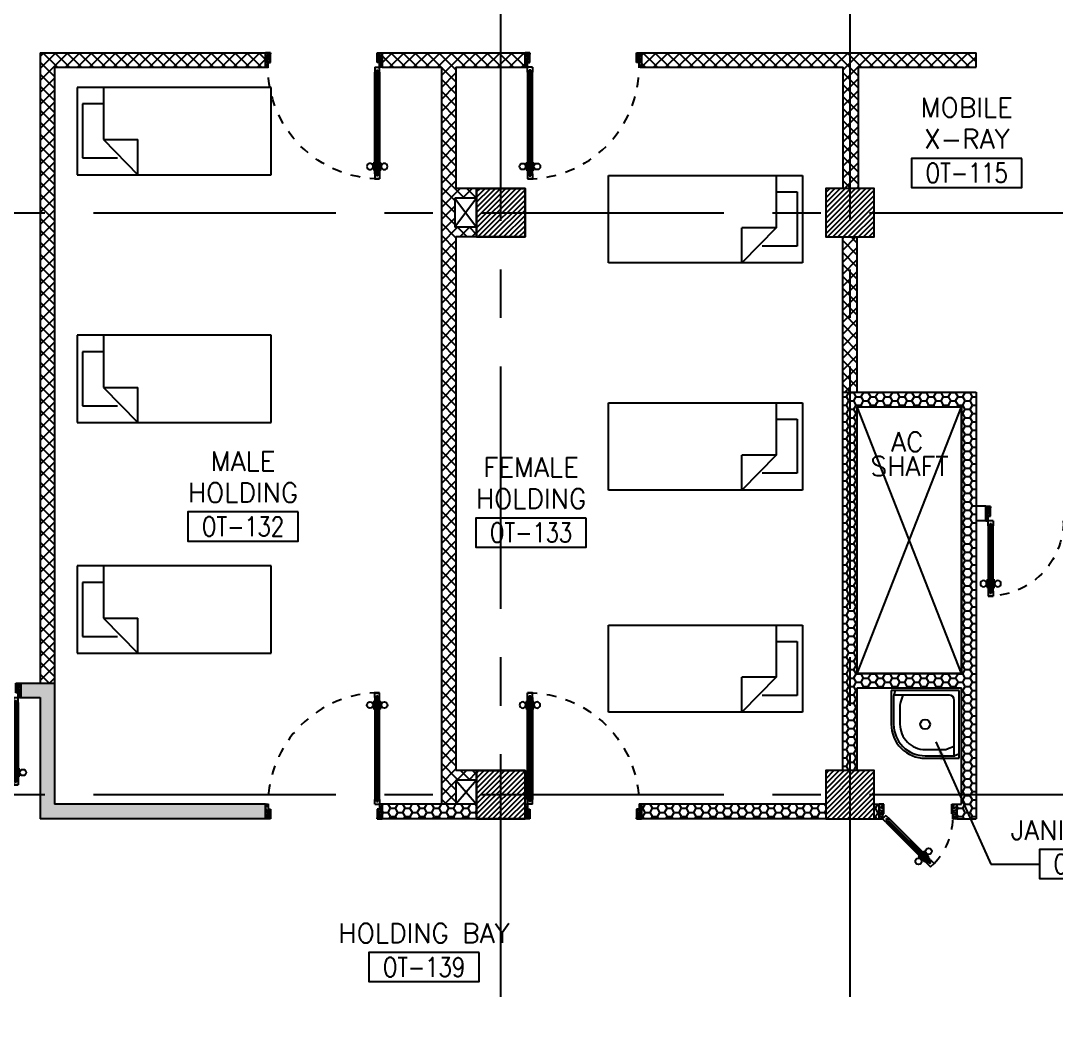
# Model space of a CAD drawing. Extents: x 275967.8 to 276060, y 57291.9 to 57371.4.
# Drawn here: x 275987.79 to 275998.46, y 57327.59 to 57337.96 of the extents above; entities that cross this region are included whole.
import ezdxf
from ezdxf.enums import TextEntityAlignment as Align

# ---------------------------------------------------------------- set-up
doc = ezdxf.new("R2010")
doc.units = 0
doc.header["$MEASUREMENT"] = 0
doc.linetypes.add('CENTERX2', pattern=[4, 2.5, -0.5, 0.5, -0.5])
doc.linetypes.add('HIDDEN', pattern=[0.375, 0.25, -0.125])
doc.layers.get('0').update_dxf_attribs({"linetype": 'CONTINUOUS'})
for name, color, linetype in [('AXES', 11, 'CENTERX2'), ('COL', 5, 'CONTINUOUS'), ('DOOR', 7, 'CONTINUOUS'), ('FIX', 3, 'CONTINUOUS'), ('FUR', 4, 'CONTINUOUS'), ('HAT', 8, 'CONTINUOUS'), ('RM-BOX', 4, 'CONTINUOUS'), ('RM-NAME', 2, 'CONTINUOUS'), ('RM-NO', 2, 'CONTINUOUS'), ('SHAFT', 3, 'CONTINUOUS'), ('WALL', 2, 'CONTINUOUS'), ('WallType', 11, 'CONTINUOUS'), ('WallType2', 3, 'CONTINUOUS')]:
    doc.layers.add(name, color=color, linetype=linetype)
doc.styles.add('ROMANS', font='ROMANS.shx', dxfattribs={"width": 0.6})
pattern_1 = [(0, (0, 0), (0.075, 0.04330127), [0.05, -0.1]), (120, (0, 0), (-0.074999999836, 0.043301270284), [0.05, -0.1]), (60, (0, 0), (1.64e-10, 0.086602540284), [-0.1, 0.05])]

# ---------------------------------------------------------------- blocks, each defined once
blk = doc.blocks.new('*X73')
at = {"color": 0}
for p, q in [((42139, 149531), (42598, 149990)), ((42139, 149584), (42545, 149990)), ((42139, 149637), (42492, 149990)), ((42139, 149690), (42439, 149990)), ((42139, 149743), (42386, 149990)), ((42139, 149796), (42333, 149990)), ((42139, 149849), (42280, 149990)), ((42139, 149902), (42227, 149990)), ((42139, 149955), (42174, 149990)), ((42151, 149490), (42639, 149978)), ((42204, 149490), (42639, 149925)), ((42257, 149490), (42639, 149872)), ((42310, 149490), (42639, 149819)), ((42363, 149490), (42639, 149766)), ((42416, 149490), (42639, 149713)), ((42469, 149490), (42639, 149660)), ((42522, 149490), (42639, 149607)), ((42575, 149490), (42639, 149554)), ((42628, 149490), (42639, 149501))]:
    blk.add_line(p, q, dxfattribs=at)
blk = doc.blocks.new('*X72')
at = {"color": 0}
for p, q in [((38539, 149537), (38992, 149990)), ((38539, 149590), (38939, 149990)), ((38539, 149643), (38886, 149990)), ((38539, 149696), (38833, 149990)), ((38539, 149749), (38780, 149990)), ((38539, 149802), (38726, 149990)), ((38539, 149856), (38673, 149990)), ((38539, 149909), (38620, 149990)), ((38539, 149962), (38567, 149990)), ((38545, 149490), (39039, 149984)), ((38598, 149490), (39039, 149931)), ((38651, 149490), (39039, 149878)), ((38704, 149490), (39039, 149825)), ((38757, 149490), (39039, 149772)), ((38810, 149490), (39039, 149719)), ((38863, 149490), (39039, 149666)), ((38916, 149490), (39039, 149613)), ((38969, 149490), (39039, 149560)), ((39022, 149490), (39039, 149507))]:
    blk.add_line(p, q, dxfattribs=at)
blk = doc.blocks.new('*X69')
at = {"color": 0}
for p, q in [((42139, 155524), (42605, 155990)), ((42139, 155577), (42552, 155990)), ((42139, 155630), (42499, 155990)), ((42139, 155683), (42446, 155990)), ((42139, 155736), (42393, 155990)), ((42139, 155789), (42340, 155990)), ((42139, 155842), (42287, 155990)), ((42139, 155895), (42234, 155990)), ((42139, 155948), (42181, 155990)), ((42158, 155490), (42639, 155971)), ((42211, 155490), (42639, 155918)), ((42264, 155490), (42639, 155865)), ((42317, 155490), (42639, 155812)), ((42370, 155490), (42639, 155759)), ((42423, 155490), (42639, 155706)), ((42476, 155490), (42639, 155653)), ((42529, 155490), (42639, 155600)), ((42582, 155490), (42639, 155546)), ((42635, 155490), (42639, 155493))]:
    blk.add_line(p, q, dxfattribs=at)
blk = doc.blocks.new('*X68')
at = {"color": 0}
for p, q in [((38539, 155530), (38999, 155990)), ((38539, 155583), (38946, 155990)), ((38539, 155636), (38893, 155990)), ((38539, 155689), (38840, 155990)), ((38539, 155742), (38787, 155990)), ((38539, 155795), (38734, 155990)), ((38539, 155848), (38681, 155990)), ((38539, 155901), (38628, 155990)), ((38539, 155954), (38575, 155990)), ((38552, 155490), (39039, 155977)), ((38605, 155490), (39039, 155924)), ((38658, 155490), (39039, 155871)), ((38711, 155490), (39039, 155818)), ((38764, 155490), (39039, 155765)), ((38817, 155490), (39039, 155712)), ((38870, 155490), (39039, 155659)), ((38923, 155490), (39039, 155606)), ((38976, 155490), (39039, 155553)), ((39029, 155490), (39039, 155500))]:
    blk.add_line(p, q, dxfattribs=at)
blk = doc.blocks.new('RM1')
at = {"layer": 'RM-BOX'}
blk.add_lwpolyline([(570, -200), (-570, -200), (-570, -500), (570, -500)], close=True, dxfattribs=at)
at = {"layer": 'RM-NAME', "style": 'ROMANS'}
for tag, p in [('ROOMNAME1', (0, 324)), ('ROOMNAME2', (0, 0))]:
    blk.add_attdef(tag, text='', height=200, dxfattribs=at).set_placement(p, align=Align.MIDDLE)
at = {"layer": 'RM-NO', "style": 'ROMANS', "width": 0.8}
blk.add_attdef('ROOMNO', text='', height=200, dxfattribs=at).set_placement((0, -350), align=Align.MIDDLE)
blk = doc.blocks.new('COL50')
at = {"layer": 'COL'}
blk.add_lwpolyline([(-250, 250), (-250, -250), (250, -250), (250, 250)], close=True, dxfattribs=at)
blk = doc.blocks.new('DOOR80A')
at = {"layer": 'DOOR', "color": 0, "linetype": 'ByBlock'}
for p, q in [((50, 0), (0, 0)), ((0, -150), (0, 0)), ((50, -100), (50, 0)), ((750, 0), (800, 0)), ((750, -100), (750, 0)), ((800, -150), (800, 0)), ((40, -100), (50, -100)), ((40, -150), (40, -100)), ((760, -100), (750, -100)), ((760, -150), (760, -100)), ((0, -150), (40, -150)), ((71, -115), (36, -150)), ((71, -185), (36, -150)), ((80, -148), (69, -159)), ((69, -159), (83, -173)), ((71, -115), (106, -150)), ((83, -173), (71, -185)), ((94, -162), (80, -148)), ((106, -150), (94, -162)), ((800, -150), (760, -150)), ((409, -523), (404, -528)), ((404, -528), (467, -592)), ((444, -488), (449, -483)), ((449, -483), (513, -546)), ((458, -492), (465, -485)), ((504, -537), (458, -492)), ((510, -531), (465, -485)), ((504, -537), (510, -531)), ((413, -537), (406, -543)), ((452, -589), (406, -543)), ((458, -583), (413, -537)), ((458, -583), (452, -589)), ((472, -587), (467, -592)), ((495, -610), (507, -598)), ((495, -610), (531, -645)), ((507, -598), (522, -612)), ((508, -551), (513, -546)), ((519, -586), (531, -574)), ((519, -586), (533, -600)), ((522, -612), (533, -600)), ((531, -574), (566, -610)), ((531, -645), (566, -610)), ((566, -610), (531, -645)), ((566, -610), (531, -645))]:
    blk.add_line(p, q, dxfattribs=at)
at = {"layer": 'DOOR', "linetype": 'ByBlock'}
for p, q in [((0, 0), (0, -150)), ((800, 0), (800, -150)), ((71, -185), (495, -610)), ((83, -173), (507, -598)), ((94, -162), (519, -586)), ((531, -574), (106, -150))]:
    blk.add_line(p, q, dxfattribs=at)
at = {"layer": 'DOOR', "color": 9, "linetype": 'ByBlock'}
for p, q in [((50, -20), (0, -40)), ((50, -57), (0, -114)), ((750, -20), (800, -40)), ((750, -57), (800, -114))]:
    blk.add_line(p, q, dxfattribs=at)
at = {"layer": 'DOOR', "color": 0, "linetype": 'ByBlock'}
for centre in [(510, -485), (406, -589)]:
    blk.add_circle(centre, 32.4, dxfattribs=at)
at = {"layer": 'DOOR', "color": 9, "linetype": 'ByBlock'}
for centre, radius, start, end in [((83, 61), 90.6, 222.1924, 248.8332), ((717, 61), 90.6, 291.1668, 317.8076), ((84, 75), 128, 228.9138, 254.5616), ((93, 163), 237, 247.0019, 259.6432), ((96, 237), 331, 253.1999, 262.0767), ((97, 305), 419, 256.6141, 262.1784), ((716, 75), 128, 285.4384, 311.0862), ((707, 163), 237, 280.3568, 292.9981), ((704, 237), 331, 277.9233, 286.8001), ((703, 305), 419, 277.8216, 283.3859), ((98, 371), 505, 258.8249, 263.419), ((50, 0), 154, 251.1053, 256.2858), ((702, 371), 505, 276.581, 281.1751), ((750, 0), 154, 283.7142, 288.8947)]:
    blk.add_arc(centre, radius, start, end, dxfattribs=at)
at = {"layer": 'DOOR', "linetype": 'HIDDEN', "ltscale": 0.5}
blk.add_arc((85, -136), 675, 315.4463, 358.7997, dxfattribs=at)
at = {"layer": 'WALL'}
for p, q in [((0, 0), (0, -150)), ((800, 0), (800, -150))]:
    blk.add_line(p, q, dxfattribs=at)
blk = doc.blocks.new('JAN-001')
for p, q in [((730, -30), (30, -30)), ((30, -30), (30, -730)), ((705, -80), (130, -80)), ((610, -80), (635, -152)), ((688, -30), (704, -76)), ((705, -380), (705, -84)), ((730, -380), (730, -30)), ((80, -130), (80, -705)), ((640, -380), (640, -184)), ((80, -610), (152, -635)), ((184, -640), (380, -640)), ((30, -688), (76, -704)), ((30, -730), (380, -730)), ((84, -705), (380, -705))]:
    blk.add_line(p, q)
blk.add_circle((380, -380), 50)
for centre, radius, start, end in [((130, -130), 50, 90, 180), ((680, -84), 25, 0, 19.0039), ((540, -184), 100, 0, 19.0039), ((380, -380), 350, 270, 0), ((380, -380), 325, 270, 0), ((380, -380), 260, 270, 0), ((184, -540), 100, 250.9961, 270), ((84, -680), 25, 250.9961, 270)]:
    blk.add_arc(centre, radius, start, end)
blk = doc.blocks.new('A$C2A864A15')
at = {"layer": 'FIX', "rotation": 270}
blk.add_blockref('JAN-001', (730, 730), dxfattribs=at)
blk = doc.blocks.new('DD1600')
at = {"layer": 'DOOR', "color": 0, "linetype": 'ByBlock'}
for p, q in [((235881, 58759), (235931, 58759)), ((235931, 58759), (235881, 58759)), ((235881, 58709), (235881, 58759)), ((235898, 58729), (235914, 58729)), ((235898, 58709), (235898, 58729)), ((235914, 58709), (235914, 58729)), ((235931, 58709), (235931, 58759)), ((237431, 58759), (237381, 58759)), ((237381, 58759), (237431, 58759)), ((237381, 58709), (237381, 58759)), ((237414, 58729), (237398, 58729)), ((237398, 58709), (237398, 58729)), ((237414, 58709), (237414, 58729)), ((237431, 58709), (237431, 58759)), ((235874, 58664), (235865, 58664)), ((235865, 58664), (235865, 58599)), ((235881, 58676), (235874, 58676)), ((235874, 58586), (235874, 58676)), ((235874, 58664), (235874, 58599)), ((235881, 58709), (235898, 58709)), ((235914, 58709), (235931, 58709)), ((235931, 58676), (235938, 58676)), ((235938, 58586), (235938, 58676)), ((235938, 58664), (235947, 58664)), ((235938, 58664), (235938, 58599)), ((235947, 58664), (235947, 58599)), ((237374, 58664), (237365, 58664)), ((237365, 58664), (237365, 58599)), ((237381, 58676), (237374, 58676)), ((237374, 58586), (237374, 58676)), ((237374, 58664), (237374, 58599)), ((237398, 58709), (237381, 58709)), ((237431, 58709), (237414, 58709)), ((237431, 58676), (237438, 58676)), ((237438, 58586), (237438, 58676)), ((237438, 58664), (237447, 58664)), ((237438, 58664), (237438, 58599)), ((237447, 58664), (237447, 58599)), ((235874, 58599), (235865, 58599)), ((235881, 58586), (235874, 58586)), ((235931, 58586), (235938, 58586)), ((235938, 58599), (235947, 58599)), ((237374, 58599), (237365, 58599)), ((237381, 58586), (237374, 58586)), ((237431, 58586), (237438, 58586)), ((237438, 58599), (237447, 58599)), ((235856, 57834), (235856, 57984)), ((235856, 57984), (235881, 57984)), ((235898, 58034), (235881, 58034)), ((235881, 58034), (235881, 57984)), ((235931, 57984), (235881, 57984)), ((235881, 57984), (235881, 57934)), ((235898, 58014), (235898, 58034)), ((235914, 58014), (235898, 58014)), ((235931, 58034), (235914, 58034)), ((235914, 58034), (235914, 58014)), ((235931, 57984), (235931, 58034)), ((237381, 58034), (237398, 58034)), ((237381, 57984), (237381, 58034)), ((237381, 57984), (237431, 57984)), ((237398, 58034), (237398, 58014)), ((237398, 58014), (237414, 58014)), ((237414, 58034), (237431, 58034)), ((237414, 58014), (237414, 58034)), ((237431, 58034), (237431, 57984)), ((237456, 57984), (237431, 57984)), ((237431, 57984), (237431, 57934)), ((237456, 57834), (237456, 57984)), ((235881, 57934), (235906, 57934)), ((235906, 57934), (235906, 57834)), ((237406, 57934), (237406, 57834)), ((237431, 57934), (237406, 57934)), ((235906, 57834), (235856, 57834)), ((237406, 57834), (237456, 57834))]:
    blk.add_line(p, q, dxfattribs=at)
at = {"layer": 'DOOR', "linetype": 'ByBlock'}
for p, q in [((235881, 58034), (235881, 58709)), ((235898, 58034), (235898, 58709)), ((235914, 58034), (235914, 58709)), ((235931, 58709), (235931, 58034)), ((237381, 58709), (237381, 58034)), ((237398, 58034), (237398, 58709)), ((237414, 58034), (237414, 58709)), ((237431, 58034), (237431, 58709))]:
    blk.add_line(p, q, dxfattribs=at)
at = {"layer": 'DOOR', "color": 9, "linetype": 'ByBlock'}
for p, q in [((235906, 57834), (235856, 57947)), ((235906, 57834), (235856, 57874)), ((235906, 57834), (235893, 57934)), ((237406, 57834), (237456, 57947)), ((237406, 57834), (237420, 57934)), ((237406, 57834), (237456, 57874))]:
    blk.add_line(p, q, dxfattribs=at)
at = {"layer": 'DOOR', "color": 0, "linetype": 'ByBlock'}
for centre in [(235833, 58631), (235980, 58631), (237333, 58631), (237480, 58631)]:
    blk.add_circle(centre, 32.4, dxfattribs=at)
at = {"layer": 'DOOR', "linetype": 'HIDDEN', "ltscale": 0.5}
for centre, start, end in [((235882, 57984), 359.9683, 90.0296), ((237431, 57984), 89.9704, 180.0317)]:
    blk.add_arc(centre, 775, start, end, dxfattribs=at)
at = {"layer": 'DOOR', "color": 9, "linetype": 'ByBlock'}
for centre, radius, start, end in [((235906, 57834), 154, 103.7142, 108.8947), ((237406, 57834), 154, 71.1053, 76.2858), ((235906, 57834), 134, 100.72, 111.8402), ((235906, 57834), 114, 102.6226, 115.9162), ((235906, 57834), 94.4, 90, 121.9818), ((235906, 57834), 74.4, 90, 132.2236), ((235906, 57834), 54.4, 90, 156.7926), ((235906, 57834), 34.4, 90, 180), ((237406, 57834), 94.4, 58.0182, 90), ((237406, 57834), 74.4, 47.7764, 90), ((237406, 57834), 54.4, 23.2074, 90), ((237406, 57834), 34.4, 0, 90), ((237406, 57834), 134, 68.1598, 79.28), ((237406, 57834), 114, 64.0838, 77.3774), ((235906, 57834), 14.4, 90, 180), ((237406, 57834), 14.4, 0, 90)]:
    blk.add_arc(centre, radius, start, end, dxfattribs=at)
blk = doc.blocks.new('A$C272A55A0')
at = {"layer": 'DOOR', "color": 0, "linetype": 'ByBlock'}
for p, q in [((0, 900), (0, 1050)), ((50, 1050), (0, 1050)), ((50, 950), (50, 1050)), ((1750, 950), (1750, 1050)), ((1750, 1050), (1800, 1050)), ((1800, 1050), (1800, 900)), ((0, 900), (25, 900)), ((25, 950), (50, 950)), ((25, 900), (25, 950)), ((75, 900), (25, 900)), ((25, 850), (25, 900)), ((58, 870), (42, 870)), ((42, 870), (42, 850)), ((58, 850), (58, 870)), ((75, 900), (75, 850)), ((1725, 900), (1775, 900)), ((1725, 900), (1725, 850)), ((1742, 870), (1758, 870)), ((1742, 850), (1742, 870)), ((1775, 950), (1750, 950)), ((1758, 870), (1758, 850)), ((1775, 900), (1775, 950)), ((1800, 900), (1775, 900)), ((1775, 850), (1775, 900)), ((42, 850), (25, 850)), ((75, 850), (58, 850)), ((1725, 850), (1742, 850)), ((1758, 850), (1775, 850)), ((1718, 160), (1709, 160)), ((1709, 95), (1709, 160)), ((1725, 173), (1718, 173)), ((1718, 173), (1718, 83)), ((1718, 95), (1718, 160)), ((1775, 173), (1782, 173)), ((1782, 173), (1782, 83)), ((1782, 160), (1791, 160)), ((1782, 95), (1782, 160)), ((1791, 95), (1791, 160)), ((25, 50), (42, 50)), ((25, 50), (25, 0)), ((25, 0), (75, 0)), ((75, 0), (25, 0)), ((42, 50), (42, 30)), ((42, 30), (58, 30)), ((58, 50), (75, 50)), ((58, 50), (58, 30)), ((75, 50), (75, 0)), ((1718, 95), (1709, 95)), ((1725, 83), (1718, 83)), ((1742, 50), (1725, 50)), ((1725, 50), (1725, 0)), ((1775, 0), (1725, 0)), ((1725, 0), (1775, 0)), ((1742, 50), (1742, 30)), ((1758, 30), (1742, 30)), ((1775, 50), (1758, 50)), ((1758, 50), (1758, 30)), ((1775, 83), (1782, 83)), ((1775, 50), (1775, 0)), ((1782, 95), (1791, 95))]:
    blk.add_line(p, q, dxfattribs=at)
at = {"layer": 'DOOR', "color": 9, "linetype": 'ByBlock'}
for p, q in [((50, 1050), (0, 1010)), ((50, 1050), (0, 937)), ((50, 1050), (37, 950)), ((1750, 1050), (1800, 1010)), ((1750, 1050), (1800, 937)), ((1750, 1050), (1763, 950))]:
    blk.add_line(p, q, dxfattribs=at)
at = {"layer": 'DOOR', "linetype": 'ByBlock'}
for p, q in [((25, 850), (25, 50)), ((42, 850), (42, 50)), ((58, 850), (58, 50)), ((75, 50), (75, 850)), ((1725, 50), (1725, 850)), ((1742, 850), (1742, 50)), ((1758, 850), (1758, 50)), ((1775, 850), (1775, 50))]:
    blk.add_line(p, q, dxfattribs=at)
at = {"layer": 'DOOR', "color": 0, "linetype": 'ByBlock'}
for centre in [(1676, 128), (1824, 128)]:
    blk.add_circle(centre, 32.4, dxfattribs=at)
at = {"layer": 'DOOR', "color": 9, "linetype": 'ByBlock'}
for centre, radius, start, end in [((50, 1050), 54.4, 203.2074, 270), ((50, 1050), 74.4, 227.7764, 270), ((50, 1050), 94.4, 238.0182, 270), ((50, 1050), 34.4, 180, 270), ((50, 1050), 14.4, 180, 270), ((1750, 1050), 14.4, 270, 0), ((1750, 1050), 34.4, 270, 0), ((1750, 1050), 54.4, 270, 336.7926), ((1750, 1050), 74.4, 270, 312.2236), ((1750, 1050), 94.4, 270, 301.9818), ((50, 1050), 114, 244.0838, 257.3774), ((50, 1050), 134, 248.1598, 259.28), ((50, 1050), 154, 251.1053, 256.2858), ((1750, 1050), 114, 282.6226, 295.9162), ((1750, 1050), 134, 280.72, 291.8402), ((1750, 1050), 154, 283.7142, 288.8947)]:
    blk.add_arc(centre, radius, start, end, dxfattribs=at)
at = {"layer": 'DOOR', "linetype": 'HIDDEN', "ltscale": 0.5}
for centre, start, end in [((50, 851), 268.3174, 3.2965), ((1750, 851), 176.7035, 271.6826)]:
    blk.add_arc(centre, 851, start, end, dxfattribs=at)
at = {"layer": 'WALL', "linetype": 'ByBlock'}
blk.add_line((1800, 900), (1800, 1050), dxfattribs=at)
blk = doc.blocks.new('DOOR100')
at = {"layer": 'DOOR', "color": 0, "linetype": 'ByBlock'}
for p, q in [((-25, 1300), (-75, 1300)), ((-75, 1300), (-25, 1300)), ((-75, 1250), (-75, 1300)), ((-25, 1250), (-25, 1300)), ((-82, 1205), (-91, 1205)), ((-91, 1205), (-91, 1140)), ((-75, 1218), (-82, 1218)), ((-82, 1128), (-82, 1218)), ((-82, 1205), (-82, 1140)), ((-58, 1250), (-75, 1250)), ((-42, 1270), (-58, 1270)), ((-58, 1250), (-58, 1270)), ((-42, 1250), (-42, 1270)), ((-25, 1250), (-42, 1250)), ((-25, 1218), (-18, 1218)), ((-18, 1128), (-18, 1218)), ((-18, 1205), (-9, 1205)), ((-18, 1205), (-18, 1140)), ((-9, 1205), (-9, 1140)), ((-82, 1140), (-91, 1140)), ((-75, 1128), (-82, 1128)), ((-25, 1128), (-18, 1128)), ((-18, 1140), (-9, 1140)), ((-1200, 0), (-1200, 150)), ((-1200, 150), (-1175, 150)), ((-1200, 150), (-1200, 0)), ((-1175, 150), (-1175, 100)), ((-75, 200), (-58, 200)), ((-75, 150), (-75, 200)), ((-75, 150), (-25, 150)), ((-58, 200), (-58, 180)), ((-58, 180), (-42, 180)), ((-42, 200), (-25, 200)), ((-42, 180), (-42, 200)), ((-25, 200), (-25, 150)), ((0, 150), (-25, 150)), ((-25, 150), (-25, 100)), ((0, 150), (0, 0)), ((-1150, 0), (-1200, 0)), ((-1175, 100), (-1150, 100)), ((-1150, 100), (-1150, 0)), ((-50, 100), (-50, 0)), ((-25, 100), (-50, 100)), ((-50, 0), (0, 0))]:
    blk.add_line(p, q, dxfattribs=at)
at = {"layer": 'DOOR', "linetype": 'ByBlock'}
for p, q in [((-75, 1250), (-75, 200)), ((-58, 200), (-58, 1250)), ((-42, 200), (-42, 1250)), ((-25, 200), (-25, 1250)), ((0, 0), (0, 150))]:
    blk.add_line(p, q, dxfattribs=at)
at = {"layer": 'DOOR', "color": 9, "linetype": 'ByBlock'}
for p, q in [((-1150, 0), (-1200, 114)), ((-50, 0), (0, 114)), ((-1150, 0), (-1200, 40)), ((-1150, 0), (-1163, 100)), ((-50, 0), (-37, 100)), ((-50, 0), (0, 40))]:
    blk.add_line(p, q, dxfattribs=at)
at = {"layer": 'DOOR', "color": 0, "linetype": 'ByBlock'}
for centre in [(-124, 1173), (24, 1173)]:
    blk.add_circle(centre, 32.4, dxfattribs=at)
at = {"layer": 'DOOR', "linetype": 'HIDDEN', "ltscale": 0.5}
blk.add_arc((-25, 150), 1150, 90, 180.0001, dxfattribs=at)
at = {"layer": 'DOOR', "color": 9, "linetype": 'ByBlock'}
for centre, radius, start, end in [((-1150, 0), 154, 103.7142, 108.8947), ((-1150, 0), 134, 100.72, 111.8402), ((-50, 0), 134, 68.1598, 79.28), ((-50, 0), 114, 64.0838, 77.3774), ((-50, 0), 154, 71.1053, 76.2858), ((-1150, 0), 94.4, 90, 121.9818), ((-1150, 0), 74.4, 90, 132.2236), ((-1150, 0), 54.4, 90, 156.7926), ((-1150, 0), 34.4, 90, 180), ((-1150, 0), 14.4, 90, 180), ((-50, 0), 94.4, 58.0182, 90), ((-50, 0), 74.4, 47.7764, 90), ((-50, 0), 54.4, 23.2074, 90), ((-50, 0), 34.4, 0, 90), ((-50, 0), 14.4, 0, 90)]:
    blk.add_arc(centre, radius, start, end, dxfattribs=at)

msp = doc.modelspace()

# ---------------------------------------------------------------- hatches: boundary and pattern name
at = {"layer": 'WallType', "linetype": 'ByBlock', "ltscale": 0.3}
h = msp.add_hatch(dxfattribs=at)
h.set_pattern_fill('ANSI37', color=256, scale=0.7, style=0)
h.set_pattern_definition([(45, (0, 0), (-0.061871843354, 0.061871843354), []), (135, (0, 0), (-0.061871843354, -0.061871843354), [])])
h.paths.add_polyline_path([(275988.1355, 57335.9829), (275987.9855, 57335.9829), (275987.9855, 57331.133), (275988.1355, 57331.133)])
h.paths.add_polyline_path([(275990.3105, 57337.6329), (275987.9855, 57337.6329), (275987.9855, 57335.9829), (275988.1355, 57335.9829), (275988.1355, 57337.4829), (275990.3105, 57337.4829)])
h.paths.add_polyline_path([(275992.273, 57335.7329), (275992.4855, 57335.7329), (275992.4855, 57335.8329), (275992.2605, 57335.8329), (275992.2605, 57335.9829), (275992.123, 57335.9829), (275992.123, 57329.9829), (275992.273, 57329.9829), (275992.273, 57330.1329), (275992.4855, 57330.1329), (275992.4855, 57330.2329), (275992.273, 57330.2329)])
h.paths.add_polyline_path([(275992.273, 57337.4829), (275992.7355, 57337.4829), (275992.7355, 57337.6329), (275991.5105, 57337.6329), (275991.5105, 57337.4829), (275992.123, 57337.4829), (275992.123, 57335.9829), (275992.2605, 57335.9829), (275992.2605, 57336.1329), (275992.4855, 57336.1329), (275992.4855, 57336.2329), (275992.273, 57336.2329)])
h.paths.add_polyline_path([(275992.9855, 57337.6329), (275992.7355, 57337.6329), (275992.7355, 57337.4829), (275992.9855, 57337.4829)])
h.paths.add_polyline_path([(275996.3355, 57337.6329), (275994.1855, 57337.6329), (275994.1855, 57337.4829), (275996.2636, 57337.4829), (275996.2636, 57336.2329), (275996.3355, 57336.2329)])
h.paths.add_polyline_path([(275997.6355, 57337.6329), (275996.3355, 57337.6329), (275996.3355, 57336.2329), (275996.4227, 57336.2329), (275996.4227, 57337.4829), (275997.6355, 57337.4829)])
h.paths.add_polyline_path([(275996.3355, 57335.7329), (275996.2605, 57335.7329), (275996.2605, 57334.1329), (275996.3355, 57334.1329)])
h.paths.add_polyline_path([(275996.4105, 57335.7329), (275996.3355, 57335.7329), (275996.3355, 57334.1329), (275996.4105, 57334.1329)])
h.paths.add_polyline_path([(275992.273, 57329.9829), (275992.123, 57329.9829), (275992.123, 57329.8829), (275992.273, 57329.8829)])
at = {"layer": 'WallType2', "linetype": 'ByBlock', "ltscale": 0.3}
h = msp.add_hatch(dxfattribs=at)
h.set_pattern_fill('HONEY', color=256, scale=0.4, style=0)
h.set_pattern_definition(pattern_1)
h.paths.add_polyline_path([(275997.6355, 57334.1329), (275996.3355, 57334.1329), (275996.3355, 57330.2329), (275996.4105, 57330.2329), (275996.4105, 57331.0829), (275997.4855, 57331.0829), (275997.4855, 57329.9829), (275997.6355, 57329.9829)])
h.paths.add_polyline_path([(275997.4855, 57333.9829), (275997.4855, 57331.2329), (275996.4105, 57331.2329), (275996.4105, 57333.9829)], flags=16)
h.paths.add_polyline_path([(275996.3355, 57334.1329), (275996.2605, 57334.1329), (275996.2605, 57330.2329), (275996.3355, 57330.2329)])
h.paths.add_polyline_path([(275997.6355, 57329.9829), (275997.4855, 57329.9829), (275997.4855, 57329.9394), (275997.5786, 57329.7329), (275997.6355, 57329.7329)])
h.paths.add_polyline_path([(275997.4855, 57329.9394), (275997.4855, 57329.8829), (275997.4355, 57329.8829), (275997.4355, 57329.7329), (275997.5786, 57329.7329)])
h.paths.add_polyline_path([(275996.7095, 57333.4704), (275997.1429, 57333.4704), (275997.1429, 57333.7704), (275996.7095, 57333.7704)], flags=8)
h.paths.add_polyline_path([(275996.4709, 57333.2188), (275997.428, 57333.2188), (275997.428, 57333.5188), (275996.4709, 57333.5188)], flags=8)
h = msp.add_hatch(dxfattribs=at)
h.set_pattern_fill('HONEY', color=256, scale=0.4, style=0)
h.set_pattern_definition(pattern_1)
h.paths.add_polyline_path([(275990.3105, 57329.8829), (275988.1355, 57329.8829), (275988.1355, 57329.9829), (275987.9855, 57329.9829), (275987.9855, 57329.7329), (275990.3105, 57329.7329)])
h.paths.add_polyline_path([(275988.1355, 57331.133), (275987.7855, 57331.133), (275987.7855, 57330.983), (275987.9855, 57330.983), (275987.9855, 57329.9829), (275988.1355, 57329.9829)])
h.paths.add_polyline_path([(275985.9855, 57331.133), (275985.6355, 57331.133), (275985.6355, 57330.2329), (275985.7855, 57330.2329), (275985.7855, 57330.983), (275985.9855, 57330.983)])
h = msp.add_hatch(dxfattribs=at)
h.set_pattern_fill('HONEY', color=256, scale=0.4, style=0)
h.set_pattern_definition(pattern_1)
h.paths.add_polyline_path([(275992.4855, 57329.8829), (275992.273, 57329.8829), (275991.5105, 57329.8829), (275991.5105, 57329.7329), (275992.4855, 57329.7329)])
h = msp.add_hatch(dxfattribs=at)
h.set_pattern_fill('HONEY', color=256, scale=0.4, style=0)
h.set_pattern_definition(pattern_1)
h.paths.add_polyline_path([(275996.0855, 57329.8829), (275994.1855, 57329.8829), (275994.1855, 57329.7329), (275996.0855, 57329.7329)])
h.paths.add_polyline_path([(275996.6355, 57329.8829), (275996.5855, 57329.8829), (275996.5855, 57329.7329), (275996.6355, 57329.7329)])

# ---------------------------------------------------------------- linework, layer by layer
at = {"layer": 'AXES'}
for p, q in [((275992.7355, 57291.8986), (275992.7355, 57370.7113)), ((275996.3355, 57291.8986), (275996.3355, 57370.7113)), ((275968.5355, 57335.9829), (276036.5755, 57335.9829)), ((275968.5355, 57329.9829), (276036.5755, 57329.9829))]:
    msp.add_line(p, q, dxfattribs=at)
at = {"layer": 'COL'}
for points in [[(275992.4855, 57336.2329), (275992.4855, 57335.7329), (275992.9855, 57335.7329), (275992.9855, 57336.2329)], [(275992.4855, 57330.2329), (275992.4855, 57329.7329), (275992.9855, 57329.7329), (275992.9855, 57330.2329)]]:
    msp.add_lwpolyline(points, close=True, dxfattribs=at)
at = {"layer": 'FUR'}
for p, q in [((275990.3686, 57337.2756), (275988.3686, 57337.2756)), ((275988.3686, 57337.2756), (275988.3686, 57336.3756)), ((275988.6402, 57337.2756), (275988.6402, 57336.7368)), ((275990.3686, 57336.3756), (275990.3686, 57337.2756)), ((275988.424, 57337.1057), (275988.424, 57336.5478)), ((275988.6402, 57337.1057), (275988.424, 57337.1057)), ((275988.6402, 57336.7368), (275988.9936, 57336.7368)), ((275988.6402, 57336.7368), (275988.9936, 57336.3756)), ((275988.9936, 57336.3756), (275988.9936, 57336.7368)), ((275988.424, 57336.5478), (275988.7837, 57336.5478)), ((275988.3686, 57336.3756), (275990.3686, 57336.3756)), ((275993.8461, 57335.4673), (275993.8461, 57336.3673)), ((275993.8461, 57336.3673), (275995.8461, 57336.3673)), ((275995.5744, 57336.3673), (275995.5744, 57335.8284)), ((275995.8461, 57336.3673), (275995.8461, 57335.4673)), ((275995.5744, 57336.1974), (275995.7906, 57336.1974)), ((275995.7906, 57336.1974), (275995.7906, 57335.6394)), ((275995.5744, 57335.8284), (275995.221, 57335.8284)), ((275995.221, 57335.4673), (275995.221, 57335.8284)), ((275995.5744, 57335.8284), (275995.221, 57335.4673)), ((275995.7906, 57335.6394), (275995.4309, 57335.6394)), ((275995.8461, 57335.4673), (275993.8461, 57335.4673)), ((275990.3686, 57334.7197), (275988.3686, 57334.7197)), ((275988.3686, 57334.7197), (275988.3686, 57333.8197)), ((275988.6402, 57334.7197), (275988.6402, 57334.1809)), ((275990.3686, 57333.8197), (275990.3686, 57334.7197)), ((275988.424, 57334.5498), (275988.424, 57333.9919)), ((275988.6402, 57334.5498), (275988.424, 57334.5498)), ((275988.6402, 57334.1809), (275988.9936, 57334.1809)), ((275988.6402, 57334.1809), (275988.9936, 57333.8197)), ((275988.9936, 57333.8197), (275988.9936, 57334.1809)), ((275988.424, 57333.9919), (275988.7837, 57333.9919)), ((275993.8461, 57333.1237), (275993.8461, 57334.0237)), ((275993.8461, 57334.0237), (275995.8461, 57334.0237)), ((275995.5744, 57334.0237), (275995.5744, 57333.4848)), ((275995.8461, 57334.0237), (275995.8461, 57333.1237)), ((275995.5744, 57333.8538), (275995.7906, 57333.8538)), ((275995.7906, 57333.8538), (275995.7906, 57333.2959)), ((275988.3686, 57333.8197), (275990.3686, 57333.8197)), ((275995.5744, 57333.4848), (275995.221, 57333.4848)), ((275995.221, 57333.1237), (275995.221, 57333.4848)), ((275995.5744, 57333.4848), (275995.221, 57333.1237)), ((275995.7906, 57333.2959), (275995.4309, 57333.2959)), ((275995.8461, 57333.1237), (275993.8461, 57333.1237)), ((275990.3686, 57332.3409), (275988.3686, 57332.3409)), ((275988.3686, 57332.3409), (275988.3686, 57331.4409)), ((275988.6402, 57332.3409), (275988.6402, 57331.802)), ((275990.3686, 57331.4409), (275990.3686, 57332.3409)), ((275988.424, 57332.171), (275988.424, 57331.613)), ((275988.6402, 57332.171), (275988.424, 57332.171)), ((275988.6402, 57331.802), (275988.9936, 57331.802)), ((275988.6402, 57331.802), (275988.9936, 57331.4409)), ((275988.9936, 57331.4409), (275988.9936, 57331.802)), ((275993.8461, 57330.8314), (275993.8461, 57331.7314)), ((275993.8461, 57331.7314), (275995.8461, 57331.7314)), ((275995.5744, 57331.7314), (275995.5744, 57331.1926)), ((275995.8461, 57331.7314), (275995.8461, 57330.8314)), ((275988.424, 57331.613), (275988.7837, 57331.613)), ((275995.5744, 57331.5615), (275995.7906, 57331.5615)), ((275995.7906, 57331.5615), (275995.7906, 57331.0036)), ((275988.3686, 57331.4409), (275990.3686, 57331.4409)), ((275995.5744, 57331.1926), (275995.221, 57331.1926)), ((275995.221, 57330.8314), (275995.221, 57331.1926)), ((275995.5744, 57331.1926), (275995.221, 57330.8314)), ((275995.7906, 57331.0036), (275995.4309, 57331.0036)), ((275995.8461, 57330.8314), (275993.8461, 57330.8314))]:
    msp.add_line(p, q, dxfattribs=at)
at = {"layer": 'RM-NAME', "color": 8}
for p, q in [((275997.2201, 57330.528), (275997.7888, 57329.2668)), ((275997.7888, 57329.2668), (275998.2899, 57329.2668))]:
    msp.add_line(p, q, dxfattribs=at)
msp.add_solid([(275997.2702, 57330.3315), (275997.3312, 57330.3584), (275997.2201, 57330.528)], dxfattribs=at)
at = {"layer": 'SHAFT', "linetype": 'ByBlock'}
for p, q in [((275992.4855, 57336.1329), (275992.2605, 57335.8329)), ((275992.2605, 57336.1329), (275992.4855, 57335.8329))]:
    msp.add_line(p, q, dxfattribs=at)
at = {"layer": 'SHAFT', "linetype": 'Continuous'}
for p, q in [((275997.4855, 57331.2329), (275996.4105, 57333.9829)), ((275996.4105, 57331.2329), (275997.4855, 57333.9829))]:
    msp.add_line(p, q, dxfattribs=at)
at = {"layer": 'WALL'}
for p, q in [((275987.9855, 57337.6329), (275990.3105, 57337.6329)), ((275987.9855, 57337.6329), (275987.9855, 57331.133)), ((275990.3105, 57337.6329), (275990.3105, 57337.4829)), ((275991.5105, 57337.6329), (275992.9855, 57337.6329)), ((275991.5105, 57337.6329), (275991.5105, 57337.4829)), ((275994.1855, 57337.6329), (275997.6355, 57337.6329)), ((275988.1355, 57337.4829), (275988.1355, 57329.8829)), ((275988.1355, 57337.4829), (275990.3105, 57337.4829)), ((275991.5105, 57337.4829), (275992.123, 57337.4829)), ((275992.123, 57337.4829), (275992.123, 57329.8829)), ((275992.273, 57337.4829), (275992.273, 57336.2329)), ((275992.273, 57337.4829), (275992.9855, 57337.4829)), ((275994.1855, 57337.4829), (275996.2636, 57337.4829)), ((275996.2636, 57336.2329), (275996.2636, 57337.4829)), ((275996.4227, 57336.2329), (275996.4227, 57337.4829)), ((275996.4227, 57337.4829), (275997.6355, 57337.4829)), ((275992.2605, 57336.1329), (275992.2605, 57335.8329)), ((275992.273, 57335.7329), (275992.273, 57330.2329)), ((275996.2605, 57334.1329), (275996.2605, 57335.7329)), ((275996.4105, 57334.1329), (275996.4105, 57335.7329)), ((275996.2605, 57330.2329), (275996.2605, 57334.1329)), ((275997.6355, 57334.1329), (275997.6355, 57329.7329)), ((275996.4105, 57331.2329), (275996.4105, 57333.9829)), ((275997.7355, 57332.9556), (275997.6355, 57332.9556)), ((275997.7355, 57332.8056), (275997.7355, 57332.9556)), ((275997.7355, 57332.8056), (275997.6355, 57332.8056)), ((275987.7855, 57331.133), (275988.1355, 57331.133)), ((275996.4105, 57330.2329), (275996.4105, 57331.0829)), ((275987.7855, 57330.983), (275987.9855, 57330.983)), ((275987.9855, 57330.983), (275987.9855, 57329.7329)), ((275992.273, 57330.1329), (275992.273, 57329.8829)), ((275990.3105, 57329.8829), (275988.1355, 57329.8829)), ((275990.3105, 57329.8829), (275990.3105, 57329.7329)), ((275992.273, 57329.8829), (275991.5105, 57329.8829)), ((275991.5105, 57329.8829), (275991.5105, 57329.7329)), ((275992.4855, 57329.8829), (275992.273, 57329.8829)), ((275996.0855, 57329.8829), (275994.1855, 57329.8829)), ((275996.5855, 57329.8829), (275996.6355, 57329.8829)), ((275996.6355, 57329.7329), (275996.6355, 57329.8829)), ((275997.4355, 57329.8829), (275997.4855, 57329.8829)), ((275997.4355, 57329.7329), (275997.4355, 57329.8829)), ((275990.3105, 57329.7329), (275987.9855, 57329.7329)), ((275991.6605, 57329.7329), (275991.5105, 57329.7329)), ((275992.4855, 57329.7329), (275991.5105, 57329.7329)), ((275996.0855, 57329.7329), (275994.1855, 57329.7329)), ((275996.5855, 57329.7329), (275996.6355, 57329.7329)), ((275997.4355, 57329.7329), (275997.6355, 57329.7329))]:
    msp.add_line(p, q, dxfattribs=at)
at = {"layer": 'WALL', "linetype": 'ByBlock'}
for p, q in [((275992.9855, 57337.4829), (275992.9855, 57337.6329)), ((275994.1855, 57337.4829), (275994.1855, 57337.6329)), ((275997.6355, 57337.4829), (275997.6355, 57337.6329)), ((275992.4855, 57336.2329), (275992.273, 57336.2329)), ((275992.4855, 57336.1329), (275992.2605, 57336.1329)), ((275992.4855, 57335.8329), (275992.2605, 57335.8329)), ((275992.4855, 57335.7329), (275992.273, 57335.7329)), ((275996.2605, 57334.1329), (275997.6355, 57334.1329)), ((275996.4105, 57333.9829), (275997.4855, 57333.9829)), ((275997.4855, 57331.2329), (275997.4855, 57333.9829)), ((275996.4105, 57331.2329), (275997.4855, 57331.2329)), ((275987.7855, 57331.133), (275987.7855, 57330.983)), ((275996.4105, 57331.0829), (275997.4855, 57331.0829)), ((275997.4855, 57329.8829), (275997.4855, 57331.0829)), ((275992.4855, 57330.2329), (275992.273, 57330.2329)), ((275992.4855, 57330.1329), (275992.273, 57330.1329)), ((275992.4855, 57330.1329), (275992.273, 57329.8829)), ((275992.273, 57330.1329), (275992.4855, 57329.8829)), ((275994.1855, 57329.8829), (275994.1855, 57329.7329))]:
    msp.add_line(p, q, dxfattribs=at)
at = {"layer": 'WALL', "linetype": 'ByBlock', "ltscale": 0.3}
for points in [[(275992.4855, 57336.2329), (275992.9855, 57336.2329), (275992.9855, 57335.7329), (275992.4855, 57335.7329)], [(275996.5855, 57336.2329), (275996.0855, 57336.2329), (275996.0855, 57335.7329), (275996.5855, 57335.7329)], [(275992.9855, 57329.7329), (275992.4855, 57329.7329), (275992.4855, 57330.2329), (275992.9855, 57330.2329)], [(275996.5855, 57330.2329), (275996.0855, 57330.2329), (275996.0855, 57329.7329), (275996.5855, 57329.7329)]]:
    msp.add_lwpolyline(points, close=True, dxfattribs=at)
at = {"layer": 'WALL'}
msp.add_lwpolyline([(275996.4105, 57333.9829), (275997.4855, 57333.9829), (275997.4855, 57331.2329), (275996.4105, 57331.2329)], close=True, dxfattribs=at)

# ---------------------------------------------------------------- block references
at = {"layer": 'COL', "xscale": 0.001, "yscale": 0.001, "zscale": 0.001}
for p in [(275996.3355, 57335.9829), (275996.3355, 57329.9829)]:
    msp.add_blockref('COL50', p, dxfattribs=at)
at = {"layer": 'DOOR', "yscale": 0.001, "zscale": 0.001}
for p, xscale, rotation in [((275991.5105, 57337.6329), -0.001, 179.9999999999896), ((275992.9855, 57337.6329), 0.001, 180.0000000000104), ((275991.5105, 57329.7329), 0.001, 1.039168751049146e-11), ((275992.9855, 57329.7329), -0.001, 359.9999999999896)]:
    msp.add_blockref('DOOR100', p, dxfattribs=dict(at, xscale=xscale, rotation=rotation))
at = {"layer": 'DOOR', "color": 0, "linetype": 'ByBlock', "xscale": -0.001, "yscale": 0.001, "zscale": 0.001, "rotation": 180}
msp.add_blockref('DD1600', (275761.8793, 57390.7892), dxfattribs=at)
at = {"layer": 'DOOR', "color": 0, "linetype": 'ByBlock', "xscale": 0.001, "yscale": 0.001, "zscale": 0.001}
msp.add_blockref('A$C272A55A0', (275985.9855, 57330.0826), dxfattribs=at)
at = {"layer": 'DOOR', "color": 7, "linetype": 'ByBlock', "xscale": 0.001, "yscale": 0.001, "zscale": 0.001}
msp.add_blockref('DOOR80A', (275996.6355, 57329.8829), dxfattribs=at)
at = {"layer": 'FIX', "linetype": 'ByBlock', "xscale": 0.001, "yscale": 0.001, "zscale": 0.001}
msp.add_blockref('A$C2A864A15', (275996.7605, 57330.3579), dxfattribs=at)
at = {"layer": 'HAT', "xscale": 0.001, "yscale": 0.001, "zscale": 0.001}
for name in ['*X68', '*X69', '*X72', '*X73']:
    msp.add_blockref(name, (275953.9463, 57180.2432), dxfattribs=at)
at = {"layer": 'RM-NAME', "xscale": 0.001, "yscale": 0.001, "zscale": 0.001}
for p, values in [((275997.5386, 57336.7439), {'ROOMNO': 'OT-115', 'ROOMNAME2': 'X-RAY', 'ROOMNAME1': 'MOBILE'}), ((275990.0776, 57333.0973), {'ROOMNO': 'OT-132', 'ROOMNAME2': 'HOLDING', 'ROOMNAME1': 'MALE'}), ((275993.047, 57333.0347), {'ROOMNO': 'OT-133', 'ROOMNAME2': 'HOLDING', 'ROOMNAME1': 'FEMALE'}), ((275998.8598, 57329.6168), {'ROOMNO': 'OT-134', 'ROOMNAME2': 'JANITOR R.N.'}), ((275991.9429, 57328.5539), {'ROOMNO': 'OT-139', 'ROOMNAME2': 'HOLDING BAY'})]:
    msp.add_blockref('RM1', p, dxfattribs=at).add_auto_attribs(values)

# ---------------------------------------------------------------- texts
at = {"layer": 'RM-NAME', "style": 'ROMANS'}
for s, p in [('AC', (275996.9262, 57333.6204)), ('SHAFT', (275996.9494, 57333.3688))]:
    msp.add_text(s, height=0.2, dxfattribs=at).set_placement(p, align=Align.MIDDLE)

doc.saveas('drawing.dxf')
